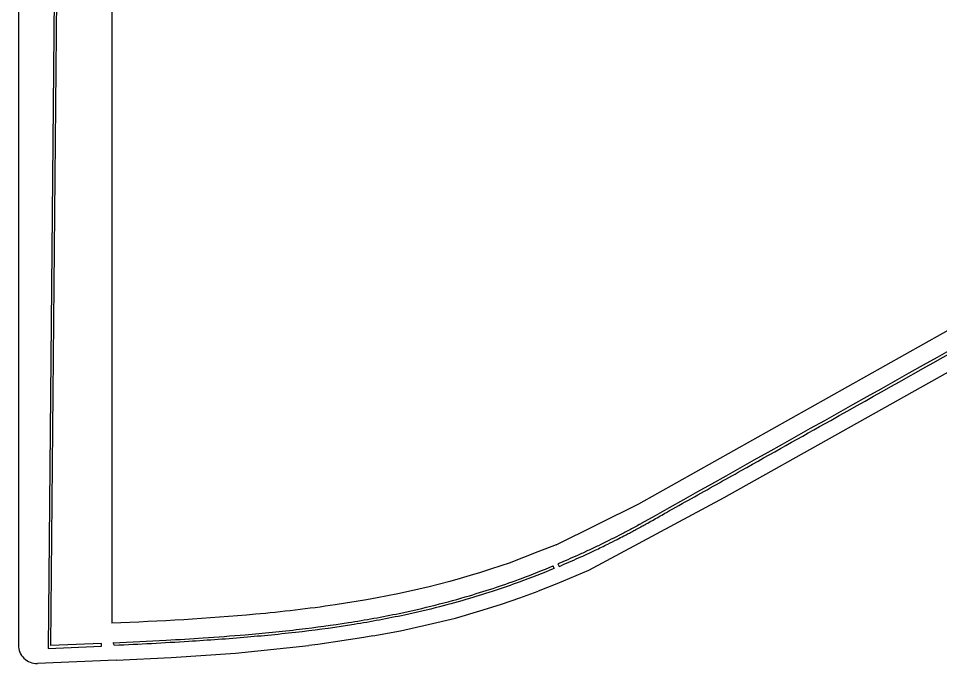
# Model space of a CAD drawing. Header units: millimetres. Extents: x 126 to 2152, y 202 to 1359.
# Drawn here: x 126 to 1139, y 202 to 911 of the extents above; entities that cross this region are included whole.
import ezdxf

# ---------------------------------------------------------------- set-up
doc = ezdxf.new("R2010")
doc.units = ezdxf.units.MM
doc.linetypes.add('K5LT_BASIC', pattern=[0])
doc.layers.add('Engraving', color=7, linetype='Continuous')

msp = doc.modelspace()

# ---------------------------------------------------------------- linework, layer by layer
at = {"color": 150, "linetype": 'K5LT_BASIC', "lineweight": 25, "true_color": 0x0080ff}
for p, q in [((125.9, 1232.7), (125.9, 222.1)), ((228.6, 1223.1), (228.6, 246.1)), ((1818.1, 899), (900.6, 383.7)), ((807.4, 377.2), (1698.9, 877.9)), ((716.4, 332.2), (807.4, 377.2)), ((900.6, 383.7), (752.2, 304.2)), ((696.6, 324.4), (665.1, 312.1)), ((716.4, 332.2), (696.6, 324.4)), ((665.1, 312.1), (655.7, 309)), ((752.2, 304.2), (717.4, 289.2)), ((717.4, 289.2), (696.7, 281.3)), ((656.4, 267.1), (676.5, 273.9)), ((676.5, 273.9), (696.7, 281.3)), ((636.2, 260.9), (656.4, 267.1)), ((606, 251.7), (636.2, 260.9)), ((545.6, 237.6), (575.8, 244.7)), ((575.8, 244.7), (606, 251.7)), ((515.3, 232.2), (545.6, 237.6)), ((505.3, 230.5), (454.9, 222.7)), ((515.3, 232.2), (505.3, 230.5)), ((293.8, 208.6), (364.3, 213.3)), ((364.3, 213.3), (444.9, 221.5)), ((454.9, 222.7), (444.9, 221.5)), ((233.3, 205.5), (146.7, 202)), ((233.3, 205.5), (293.8, 208.6))]:
    msp.add_line(p, q, dxfattribs=at)
msp.add_ellipse((145.9, 222.1), major_axis=(0, 20.2), ratio=0.992386, start_param=1.570796, end_param=3.181471, dxfattribs=at)
msp.add_open_spline([(655.7, 309), (596.6, 288.9), (506.6, 269), (363.1, 252.6), (281.2, 248.2), (228.6, 246.1)], degree=3, knots=[0, 0, 0, 0, 2.160631, 3.177698, 5, 5, 5, 5], dxfattribs=at)
at = {"layer": 'Engraving', "color": 150, "linetype": 'K5LT_BASIC', "lineweight": 25, "true_color": 0x0080ff}
for p, q in [((167.8, 1230.1), (158.5, 218.3)), ((161.6, 221.5), (170.7, 1227.7)), ((714.3, 306.2), (713.4, 309.1)), ((718.5, 311.2), (719.7, 308.5)), ((217.1, 223.9), (161.6, 221.5)), ((217.3, 220.9), (217.1, 223.9)), ((231.4, 221.6), (230, 224.5)), ((158.5, 218.3), (217.3, 220.9))]:
    msp.add_line(p, q, dxfattribs=at)
for points, knots in [([(2131.7, 1339.1), (2124.1, 1316.2), (2116.4, 1293.2), (2108.7, 1270.1), (2108.5, 1269.7), (2107.6, 1267), (2105.8, 1261.7), (2103.1, 1254), (2100.2, 1246.1), (2097.2, 1238.3), (2094, 1230.6), (2091.5, 1224.1), (2089.2, 1219), (2087, 1213.9), (2083.7, 1207), (2078.5, 1195.4), (2071.1, 1180.8), (2063.5, 1166.6), (2057.2, 1155.5), (2050.8, 1144.3), (2037.1, 1122.6), (2019, 1096.5), (2002.8, 1076.1), (1996.2, 1068.2), (1995.4, 1067.3), (1994.8, 1066.5), (1993.6, 1065.1), (1991.4, 1062.4), (1988.2, 1058.7), (1984.2, 1054.1), (1978.8, 1048.3), (1972.3, 1041.1), (1956.5, 1024.6), (1938.2, 1007.1), (1915.8, 988), (1897.7, 973.4), (1873.9, 955.9), (1850.8, 940.7), (1829.2, 927.9), (1817.5, 921.4), (1810.8, 917.6), (1809.5, 916.9), (1808.9, 916.5), (1806.2, 915), (1473.2, 728), (1139.7, 540.8), (808.7, 354.9), (808, 354.5), (804.2, 352.4), (796.7, 348.5), (781.8, 340.6), (766.7, 333.1), (751.5, 325.8), (736.7, 319.1), (725.7, 314.3), (718.5, 311.2)], [0, 0, 0, 0, 2.414935, 2.434339, 2.441278, 2.462075, 2.720063, 2.999775, 3.279487, 3.559198, 3.83891, 4.118622, 4.258478, 4.398334, 4.678045, 5.026242, 5.671213, 6.316184, 6.63867, 6.961155, 7.606127, 9.208844, 10.14195, 10.224491, 10.239539, 10.262113, 10.322308, 10.420124, 10.615758, 10.818917, 11.022075, 11.40958, 11.797086, 13.317011, 13.939015, 14.752555, 15.642926, 16.901652, 17.531014, 18.160377, 18.243944, 18.300804, 18.307597, 18.31534, 18.607672, 56.605991, 56.667285, 56.673291, 56.680764, 57.10335, 57.525937, 58.37111, 58.793697, 59.216284, 60, 60, 60, 60]), ([(719.7, 308.5), (726.8, 311.6), (740.2, 317.3), (758.1, 325.6), (772.2, 332.5), (782.6, 337.7), (790.1, 341.6), (795.8, 344.6), (800.6, 347.1), (804.9, 349.4), (808, 351.1), (809.6, 352), (810.3, 352.4), (811, 352.7), (812.1, 353.4), (814.2, 354.5), (818.3, 356.8), (826.3, 361.4), (842.3, 370.4), (874.3, 388.3), (934.4, 422), (1035.7, 478.9), (1181.2, 560.6), (1355.9, 658.7), (1527.5, 755.1), (1664.2, 831.9), (1750.2, 880.2), (1791.9, 903.6), (1806.4, 911.7), (1809.8, 913.6), (1810.3, 913.9), (1810.6, 914.1), (1811.2, 914.4), (1812.4, 915.1), (1815, 916.5), (1819.6, 919.1), (1827.3, 923.4), (1839.3, 930.3), (1856.5, 940.9), (1879.1, 956), (1904, 974.4), (1927.5, 993.7), (1946.1, 1010.5), (1959.3, 1023.4), (1968.1, 1032.3), (1973.7, 1038.2), (1977.4, 1042.2), (1979.9, 1045), (1982.4, 1047.8), (1984.9, 1050.4), (1987.3, 1053.1), (1989.3, 1055.4), (1991.2, 1057.6), (1993, 1059.7), (1994.6, 1061.6), (1995.9, 1063.2), (1996.9, 1064.3), (1997.8, 1065.4), (1999.2, 1067.1), (2002.4, 1071), (2008.8, 1078.9), (2018.9, 1091.8), (2030.3, 1107.7), (2040.9, 1123.3), (2049.1, 1136.1), (2055.7, 1146.8), (2061.2, 1156.5), (2066.6, 1166.1), (2071.8, 1175.8), (2076.5, 1184.8), (2080.6, 1192.9), (2083.7, 1199.6), (2086.2, 1205), (2088.3, 1209.5), (2090.1, 1213.5), (2091.5, 1216.8), (2092.7, 1219.4), (2093.8, 1222.1), (2094.9, 1224.8), (2096.1, 1227.6), (2097.4, 1230.9), (2099.1, 1235), (2101.1, 1240), (2103.2, 1245.5), (2105.1, 1250.7), (2106.9, 1255.9), (2108.7, 1260.7), (2110.1, 1264.9), (2111, 1267.6), (2111.5, 1269), (2111.6, 1269.5), (2111.7, 1269.9), (2111.9, 1270.3), (2112.1, 1270.9), (2112.4, 1272), (2113.1, 1273.9), (2114.4, 1277.8), (2116.9, 1285.2), (2121.1, 1297.8), (2127.2, 1316.1), (2131.9, 1330.3), (2134.5, 1338.1)], [0, 0, 0, 0, 0.811876, 1.504466, 2.035779, 2.431174, 2.710495, 2.89715, 3.101331, 3.277245, 3.400625, 3.454665, 3.467997, 3.489136, 3.527825, 3.600351, 3.739265, 4.013015, 4.557339, 5.642735, 7.808115, 11.697941, 17.682851, 25.098547, 32.457093, 38.076361, 41.34858, 42.675901, 43.03204, 43.071034, 43.080177, 43.090111, 43.109137, 43.149087, 43.235051, 43.410066, 43.70559, 44.143143, 44.839081, 45.78647, 46.944329, 48.032631, 48.919827, 49.528655, 49.931692, 50.208607, 50.365577, 50.49622, 50.603591, 50.748993, 50.868173, 50.972807, 51.068705, 51.164471, 51.254523, 51.325643, 51.375532, 51.412507, 51.470676, 51.598241, 51.937615, 52.52103, 53.285143, 53.953457, 54.469618, 54.854008, 55.239989, 55.625424, 55.994888, 56.367031, 56.676552, 56.932077, 57.121761, 57.297564, 57.449895, 57.565193, 57.660641, 57.758616, 57.85578, 57.958812, 58.073377, 58.225133, 58.424976, 58.626084, 58.822268, 58.999083, 59.194731, 59.352846, 59.454276, 59.489305, 59.503548, 59.512789, 59.526371, 59.547778, 59.582344, 59.642142, 59.760271, 60.00204, 60.450263, 61.140286, 62, 62, 62, 62]), ([(230, 224.5), (249.4, 225.4), (282.4, 227.1), (330.8, 230), (379.6, 233.7), (432.8, 238.9), (489.2, 246.5), (539, 255.5), (583.3, 265.6), (618.8, 275.4), (650.4, 285.3), (681.1, 296.1), (701.8, 304.4), (713.4, 309.1)], [0, 0, 0, 0, 1.537677, 2.610542, 3.82896, 5.406687, 6.834857, 8.326921, 9.400062, 10.42441, 11.240363, 12.012109, 13, 13, 13, 13]), ([(714.3, 306.2), (701.6, 300.9), (680.2, 292.6), (649.1, 281.7), (619.9, 272.6), (586.7, 263.4), (544.5, 253.6), (494.3, 244.2), (436.7, 236.3), (376.1, 230.3), (307.3, 225.4), (258.6, 222.8), (231.4, 221.6)], [0, 0, 0, 0, 1.002536, 1.680586, 2.403044, 3.237395, 4.194753, 5.564634, 6.964838, 8.439023, 10.008692, 12, 12, 12, 12])]:
    msp.add_open_spline(points, degree=3, knots=knots, dxfattribs=at)

doc.saveas('drawing.dxf')
